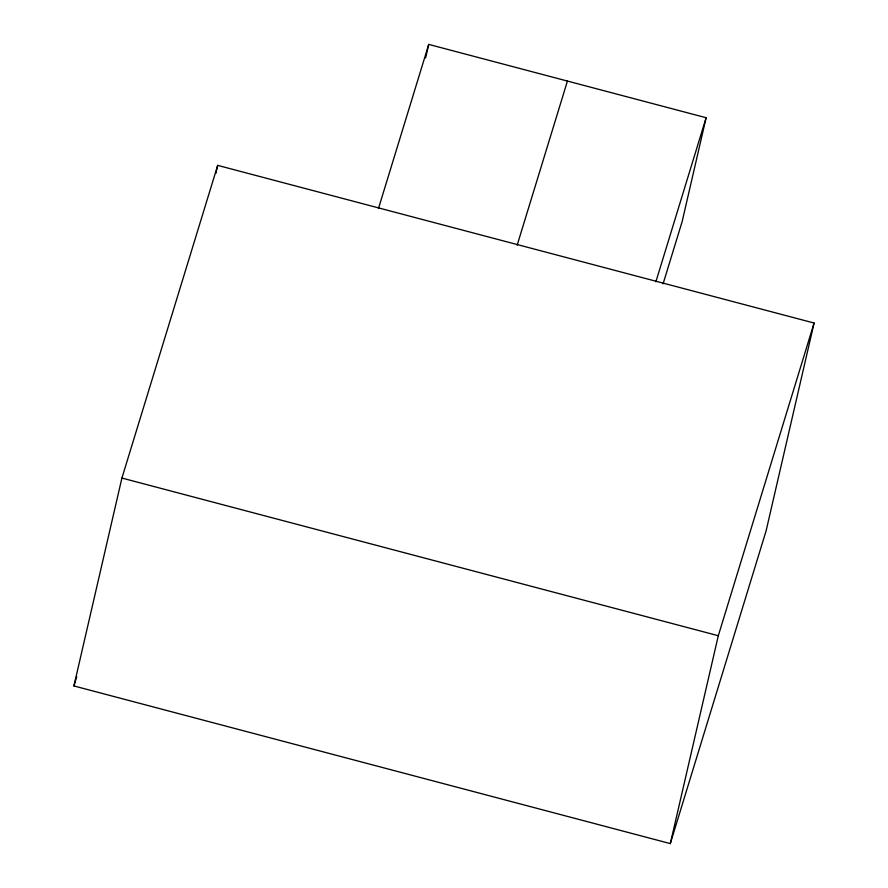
<?xml version="1.0" encoding="UTF-8"?>
<svg xmlns="http://www.w3.org/2000/svg" width="888" height="888" viewBox="0 0 888 888"><rect width="100%" height="100%" fill="white"/><g stroke="black" fill="none" stroke-linecap="round" stroke-linejoin="round"><path stroke-width="1.33" d="M73.915 685.947L121.911 478.055L217.693 165.379L814.085 323.032L766.089 530.913L670.307 843.6L73.915 685.947L76.757 676.667M215.828 173.482L217.693 165.379M425.618 57.898L428.738 44.4L706.127 117.727L682.128 221.667L663.081 283.86M670.307 843.6L718.303 635.719L814.085 323.032M378.477 208.48L428.738 44.4M517.171 245.144L567.432 81.063M655.866 281.807L706.127 117.727M121.911 478.055L718.303 635.719"/></g></svg>
